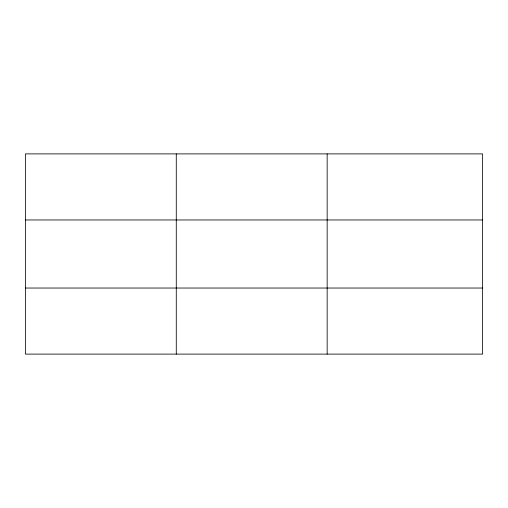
<?xml version="1.0" encoding="UTF-8"?>
<svg xmlns="http://www.w3.org/2000/svg" width="508" height="508" viewBox="0 0 508 508"><rect width="100%" height="100%" fill="white"/><g stroke="black" fill="none" stroke-linecap="round" stroke-linejoin="round"><path stroke-width="0.76" d="M176.276 153.892L176.276 354.108M327.152 153.892L327.152 354.108M482.6 219.964L482.6 153.892L25.4 153.892L25.4 354.108L482.6 354.108L482.6 219.964L25.4 219.964M25.4 288.036L482.6 288.036"/></g></svg>
